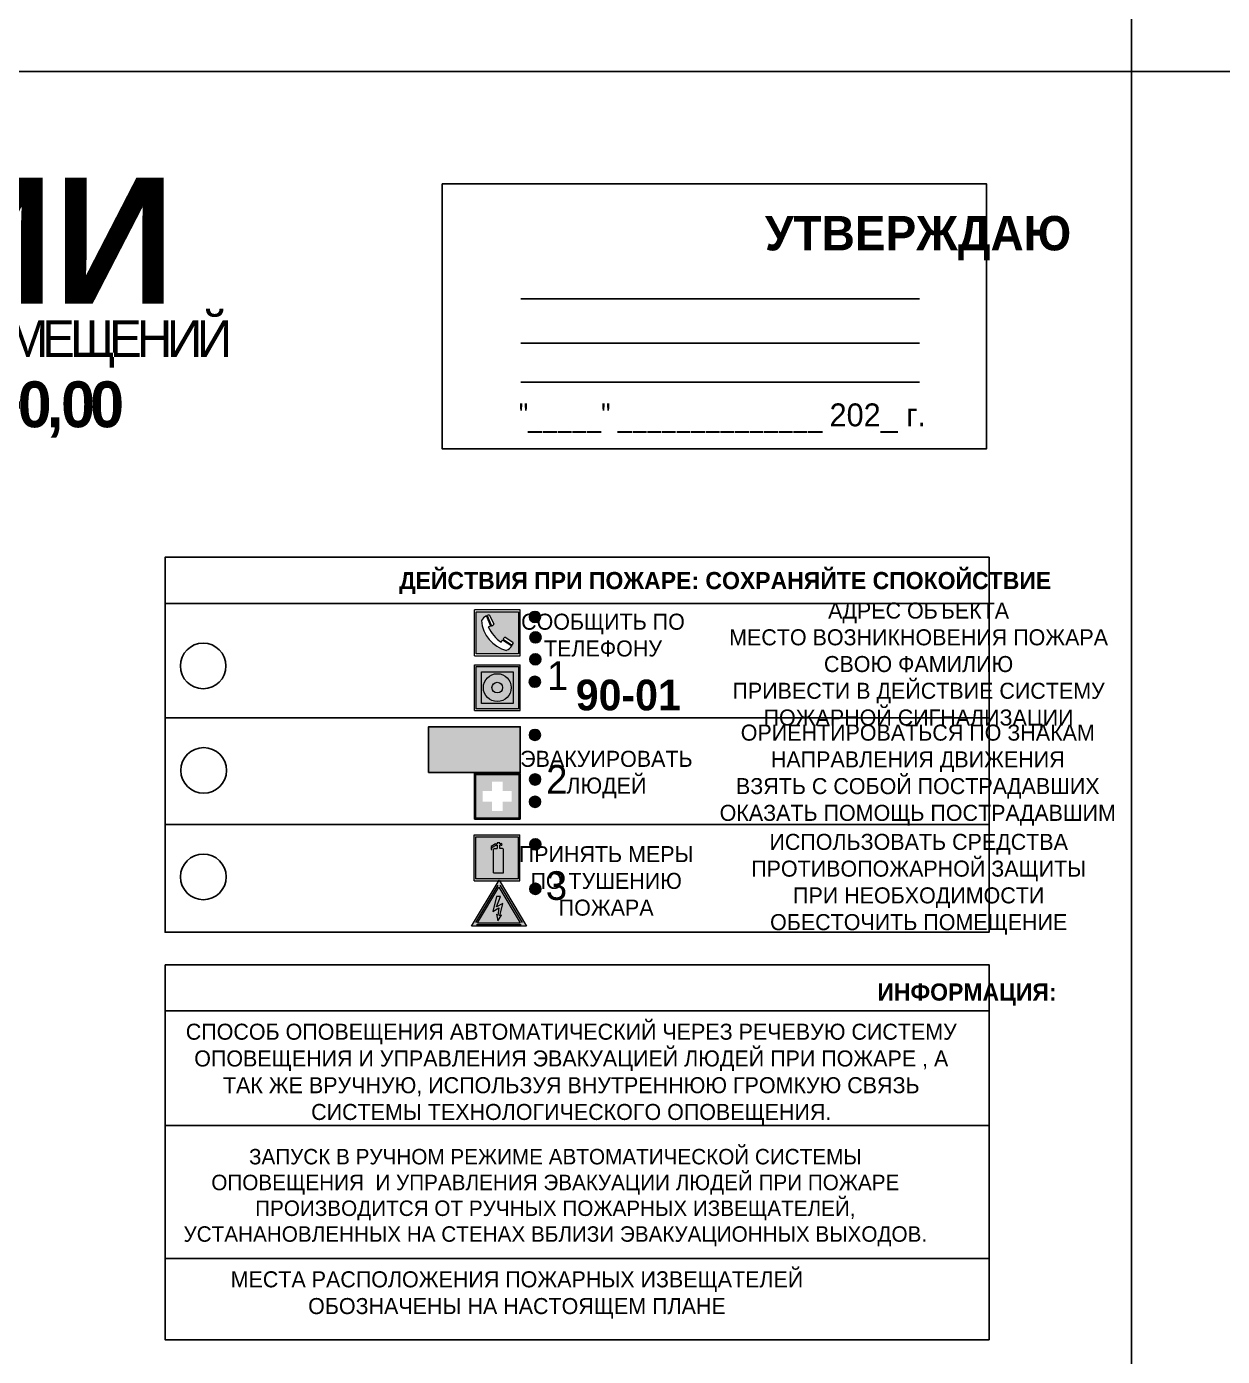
# Model space of a CAD drawing. Header units: millimetres. Extents: x 13810 to 67229, y 12374 to 21950.
# Drawn here: x 41725.7 to 41934.3, y 14325.7 to 14557.8 of the extents above; entities that cross this region are included whole.
import ezdxf

# ---------------------------------------------------------------- set-up
doc = ezdxf.new("R2010")
doc.units = ezdxf.units.MM
doc.styles.add('обычный', font='arial.ttf')

# ---------------------------------------------------------------- blocks, each defined once
blk = doc.blocks.new('A$C3E6D3DDE')
at = {"lineweight": 5}
h = blk.add_hatch(color=40, dxfattribs=at)
h.paths.add_polyline_path([(24.1, 1.45), (16.46, -11.35), (31.74, -11.35)])
h.paths.add_polyline_path([(24.09, -0.46), (30.03, -10.41), (18.14, -10.41)], flags=16)
h.paths.add_polyline_path([(24.54, -3.08), (23.41, -6.02), (25.13, -5.01), (24.33, -8.5), (24.82, -8.27), (23.79, -9.86), (23.4, -8.04), (23.8, -8.43), (24.04, -6.29), (22.39, -7.25), (23.44, -3.08)], flags=0)
h = blk.add_hatch(color=256, dxfattribs=at)
h.paths.add_polyline_path([(24.37, 0.03, 0.567511), (23.82, 0.03), (17.59, -10.4, 0.582454), (17.86, -10.88), (30.32, -10.88, 0.582149), (30.6, -10.4)])
h.paths.add_polyline_path([(24.09, -0.46), (18.14, -10.41), (30.03, -10.41)], flags=16)
h.paths.add_polyline_path([(24.54, -3.08), (23.41, -6.02), (25.13, -5.01), (24.33, -8.5), (24.82, -8.27), (23.79, -9.86), (23.4, -8.04), (23.8, -8.43), (24.04, -6.29), (22.39, -7.25), (23.44, -3.08)], flags=0)
h = blk.add_hatch(color=40, dxfattribs=at)
h.paths.add_polyline_path([(24.09, -0.46), (18.14, -10.41), (30.03, -10.41)])
h.paths.add_polyline_path([(24.82, -8.27), (23.79, -9.86), (23.4, -8.04), (23.8, -8.43), (24.04, -6.29), (22.39, -7.25), (23.44, -3.08), (24.54, -3.08), (23.41, -6.02), (25.13, -5.01), (24.33, -8.5)], flags=16)
at = {"color": 40, "lineweight": 5}
for p, q in [((16.46, -11.35), (24.1, 1.45)), ((24.1, 1.45), (31.74, -11.35))]:
    blk.add_line(p, q, dxfattribs=at)
at = {"lineweight": 5}
for p, q in [((17.59, -10.4), (23.82, 0.03)), ((24.37, 0.03), (30.6, -10.4)), ((18.14, -10.41), (24.09, -0.46)), ((23.44, -3.08), (22.39, -7.25)), ((23.41, -6.02), (24.54, -3.08)), ((24.54, -3.08), (23.44, -3.08)), ((24.09, -0.46), (30.03, -10.41)), ((22.39, -7.25), (24.04, -6.29)), ((25.13, -5.01), (23.41, -6.02)), ((24.04, -6.29), (23.8, -8.43)), ((24.33, -8.5), (25.13, -5.01)), ((17.86, -10.88), (30.32, -10.88)), ((18.14, -10.41), (30.03, -10.41)), ((23.8, -8.43), (23.4, -8.04)), ((23.4, -8.04), (23.79, -9.86)), ((23.79, -9.86), (24.82, -8.27)), ((24.82, -8.27), (24.33, -8.5))]:
    blk.add_line(p, q, dxfattribs=at)
at = {"color": 50, "lineweight": 5}
blk.add_line((31.74, -11.35), (16.46, -11.35), dxfattribs=at)
blk = doc.blocks.new('A$C456E1F9C')
at = {"lineweight": 5}
h = blk.add_hatch(color=242, dxfattribs=at)
h.paths.add_polyline_path([(0.51, -1.47), (0.51, -13.26), (12.29, -13.26), (12.29, -1.47)])
h.paths.add_polyline_path([(5.42, -4.95, -0.254479), (4.78, -5.4), (3.52, -2.53, -0.209735), (4.23, -2.4)], flags=16)
h.paths.add_polyline_path([(8.53, -8.6), (10.87, -10.17), (10.54, -10.76), (8.03, -9.13, -0.192251)], flags=16)
h.paths.add_polyline_path([(4.61, -5.49, 0.005518), (3.87, -5.72, 0.128647), (7.49, -10.01, 0.00809), (7.83, -9.33), (10.47, -10.97, -0.16736), (8.99, -12.25, -0.327862), (1.95, -3.95, -0.166952), (3.36, -2.62)], flags=16)
at = {"color": 242, "lineweight": 5}
for p, q in [((0, -13.77), (0, -0.97)), ((12.8, -0.97), (0, -0.97)), ((4.61, -5.49), (3.36, -2.62)), ((3.52, -2.53), (4.78, -5.4)), ((4.23, -2.4), (5.42, -4.95)), ((12.8, -13.77), (12.8, -0.97)), ((7.83, -9.33), (10.47, -10.97)), ((8.03, -9.13), (10.54, -10.76)), ((10.81, -10.12), (8.53, -8.6)), ((10.54, -10.76), (10.8, -10.3)), ((10.8, -10.3), (10.81, -10.12)), ((0, -13.77), (12.8, -13.77))]:
    blk.add_line(p, q, dxfattribs=at)
blk.add_lwpolyline([(0.51, -1.47), (12.29, -1.47), (12.29, -13.26), (0.51, -13.26)], close=True, dxfattribs=at)
for centre, radius, start, end in [((4.59, -5.34), 2.99, 114.2845, 152.1974), ((4.02, -3.27), 0.891, 76.3284, 123.7092), ((11.12, -3.31), 9.19, 183.9915, 256.6009), ((14.98, -39.1), 35.17, 107.1487, 108.4135), ((13.86, -0.94), 11.08, 205.5536, 234.8762), ((4.68, -4.59), 0.824, 276.9621, 334.0723), ((-13.31, 0.8), 23.44, 332.5487, 334.4027), ((8.94, -9.5), 0.989, 114.4092, 157.9388), ((7.87, -9.46), 3, 291.9291, 329.9329)]:
    blk.add_arc(centre, radius, start, end, dxfattribs=at)
blk = doc.blocks.new('A$C54414219')
at = {"true_color": 0xffffff}
h = blk.add_hatch(color=7, dxfattribs=at)
h.paths.add_polyline_path([(2.39, -9.45), (2.39, -18.3), (11.23, -18.3), (11.23, -9.45)], flags=0)
h.paths.add_polyline_path([(10.71, -13.87, -1), (2.92, -13.87, -1)], flags=0)
h.paths.add_polyline_path([(8.3, -13.87, -1), (5.33, -13.87, -1)], flags=0)
h.paths.add_polyline_path([(0.41, -7.47), (0.41, -20.27), (13.21, -20.27), (13.21, -7.47)])
h.paths.add_polyline_path([(0.92, -19.77), (12.71, -19.77), (12.71, -7.98), (0.92, -7.98)], flags=16)
h.paths.add_polyline_path([(11.23, -9.45), (11.23, -18.3), (2.39, -18.3), (2.39, -9.45)], flags=0)
at = {"lineweight": 5}
h = blk.add_hatch(color=242, dxfattribs=at)
h.paths.add_polyline_path([(12.71, -7.98), (0.92, -7.98), (0.92, -19.77), (12.71, -19.77)])
h.paths.add_polyline_path([(11.23, -18.3), (2.39, -18.3), (2.39, -9.45), (11.23, -9.45)], flags=16)
h.paths.add_polyline_path([(10.71, -13.87, -1), (2.92, -13.87, -1)], flags=0)
h.paths.add_polyline_path([(8.3, -13.87, -1), (5.33, -13.87, -1)], flags=0)
at = {"true_color": 0xffffff}
h = blk.add_hatch(color=7, dxfattribs=at)
h.paths.add_polyline_path([(2.39, -9.45), (2.39, -18.3), (11.23, -18.3), (11.23, -9.45)])
h.paths.add_polyline_path([(10.71, -13.87, -1), (2.92, -13.87, -1)], flags=16)
h.paths.add_polyline_path([(8.3, -13.87, -1), (5.33, -13.87, -1)], flags=0)
at = {"lineweight": 5}
h = blk.add_hatch(color=242, dxfattribs=at)
h.paths.add_polyline_path([(2.92, -13.87, 1), (10.71, -13.87, 1)])
h.paths.add_polyline_path([(8.3, -13.87, -1), (5.33, -13.87, -1)], flags=16)
at = {"color": 242, "lineweight": 5}
for p, q in [((0.41, -20.27), (0.41, -7.47)), ((0.41, -7.47), (13.21, -7.47)), ((0.41, -7.47), (13.21, -7.47)), ((13.21, -20.27), (13.21, -7.47)), ((0.41, -20.27), (13.21, -20.27))]:
    blk.add_line(p, q, dxfattribs=at)
for points in [[(0.92, -7.98), (12.71, -7.98), (12.71, -19.77), (0.92, -19.77)], [(2.39, -9.45), (11.23, -9.45), (11.23, -18.3), (2.39, -18.3)]]:
    blk.add_lwpolyline(points, close=True, dxfattribs=at)
for radius in [3.89, 1.49]:
    blk.add_circle((6.81, -13.87), radius, dxfattribs=at)
blk = doc.blocks.new('A$C32E8229D')
at = {"true_color": 0xffffff}
blk.add_hatch(color=7, dxfattribs=at).paths.add_polyline_path([(0, 0), (0, -8), (16, -8), (16, 0)])
h = blk.add_hatch(color=126)
h.paths.add_polyline_path([(0.2, -0.2), (15.8, -0.2), (15.8, -7.8), (0.2, -7.8)])
h.paths.add_polyline_path([(13.49, -2.05), (12.08, -2.05), (11.37, -2.63, 0.162397), (11.29, -2.84), (11.29, -3.63), (10.35, -3.63), (10.35, -4.05), (11.68, -4.05), (11.68, -3.48), (12.26, -4.28), (11.29, -5.1), (11.29, -6.78), (11.85, -6.78), (11.85, -5.44), (12.8, -4.64), (12.8, -5.94), (14.46, -5.94), (14.46, -5.39), (13.45, -5.39), (13.45, -3.97), (12.46, -2.59), (13.15, -2.59), (13.69, -3.34), (14.18, -3)], flags=16)
h.paths.add_polyline_path([(10.74, -1.82, 1), (11.8, -1.82, 1)], flags=16)
h.paths.add_polyline_path([(9.39, -3.59), (5.99, -3.59), (6.56, -3.03), (5.91, -3.03), (5.1, -3.83), (5.91, -4.64), (6.56, -4.64), (5.99, -4.09), (9.39, -4.09)], flags=16)
h.paths.add_polyline_path([(4.29, -1.08), (1.72, -1.08), (1.72, -6.6), (4.29, -6.6)], flags=16)
at = {"color": 126}
blk.add_lwpolyline([(16, -8), (0, -8), (0, 0), (16, 0)], close=True, dxfattribs=at)
blk = doc.blocks.new('A$C18900ED3')
h = blk.add_hatch(color=126)
h.paths.add_polyline_path([(-0.18, -0.18), (-7.02, -0.18), (-7.02, -7.02), (-0.18, -7.02)])
h.paths.add_polyline_path([(-5.89, -4.46), (-5.89, -2.77), (-4.46, -2.77), (-4.46, -1.31), (-2.77, -1.31), (-2.77, -2.77), (-1.33, -2.77), (-1.33, -4.46), (-2.77, -4.46), (-2.77, -5.89), (-4.46, -5.89), (-4.46, -4.46)], flags=16)
at = {"color": 126}
for p, q in [((-7.2, 0), (-7.2, -7.2)), ((0, 0), (-7.2, 0)), ((0, -7.2), (0, 0)), ((-7.02, -7.02), (-7.02, -0.18)), ((-7.02, -0.18), (-0.18, -0.18)), ((-0.18, -0.18), (-0.18, -7.02)), ((-7.2, -7.2), (0, -7.2)), ((-0.18, -7.02), (-7.02, -7.02))]:
    blk.add_line(p, q, dxfattribs=at)
blk = doc.blocks.new('A$C3AD82952')
at = {"true_color": 0xf5f5ff}
h = blk.add_hatch(color=7, dxfattribs=at)
h.dxf.hatch_style = 1
h.paths.add_polyline_path([(8.21, 8.73, 0.414214), (7.89, 9.05), (7.22, 9.05), (7.22, 9.92), (7.59, 9.92, 1), (7.57, 10.36), (7.22, 10.36), (7.22, 10.6), (6.43, 10.6), (6.43, 10.36), (6.01, 10.36), (4.74, 9.59), (4.74, 8.69), (4.98, 8.73), (4.98, 9.26), (6.12, 9.91), (6.43, 9.91), (6.43, 9.05), (5.76, 9.05, 0.414214), (5.44, 8.73), (5.44, 2.2), (8.21, 2.2)], flags=0)
h.paths.add_polyline_path([(12.8, 12.8), (0, 12.8), (0, 0), (12.8, 0)])
h.paths.add_polyline_path([(0.51, 12.29), (12.29, 12.29), (12.29, 0.51), (0.51, 0.51)], flags=16)
h.paths.add_polyline_path([(4.74, 9.59), (6.01, 10.36), (6.43, 10.36), (6.43, 10.6), (7.22, 10.6), (7.22, 10.36), (7.59, 10.36, -0.94586), (7.59, 9.92), (7.22, 9.92), (7.22, 9.05), (7.89, 9.05, -0.414214), (8.21, 8.73), (8.21, 2.2), (5.44, 2.2), (5.44, 8.73, -0.414214), (5.76, 9.05), (6.43, 9.05), (6.43, 9.91), (6.12, 9.91), (4.98, 9.26), (4.98, 8.73), (4.74, 8.69)], flags=0)
h = blk.add_hatch(color=242)
h.dxf.hatch_style = 1
h.paths.add_polyline_path([(12.29, 12.29), (0.51, 12.29), (0.51, 0.51), (12.29, 0.51)])
h.paths.add_polyline_path([(4.74, 8.69), (4.74, 9.59), (6.01, 10.36), (6.43, 10.36), (6.43, 10.6), (7.22, 10.6), (7.22, 10.36), (7.59, 10.36, -0.94586), (7.59, 9.92), (7.22, 9.92), (7.22, 9.05), (7.89, 9.05, -0.414214), (8.21, 8.73), (8.21, 2.2), (5.44, 2.2), (5.44, 8.73, -0.414214), (5.76, 9.05), (6.43, 9.05), (6.43, 9.91), (6.12, 9.91), (4.98, 9.26), (4.98, 8.73)], flags=16)
h = blk.add_hatch(color=7, dxfattribs=at)
h.dxf.hatch_style = 1
h.paths.add_polyline_path([(8.21, 8.73, 0.414214), (7.89, 9.05), (7.22, 9.05), (7.22, 9.92), (7.59, 9.92, 1), (7.57, 10.36), (7.22, 10.36), (7.22, 10.6), (6.43, 10.6), (6.43, 10.36), (6.01, 10.36), (4.74, 9.59), (4.74, 8.69), (4.98, 8.73), (4.98, 9.26), (6.12, 9.91), (6.43, 9.91), (6.43, 9.05), (5.76, 9.05, 0.414214), (5.44, 8.73), (5.44, 2.2), (8.21, 2.2)])
at = {"color": 242, "lineweight": 5}
for p, q in [((0, 0), (0, 12.8)), ((0, 12.8), (12.8, 12.8)), ((12.8, 0), (12.8, 12.8)), ((6.01, 10.36), (4.74, 9.59)), ((4.74, 9.59), (4.74, 8.69)), ((4.74, 8.69), (4.98, 8.73)), ((4.98, 9.26), (6.12, 9.91)), ((4.98, 8.73), (4.98, 9.26)), ((5.44, 2.2), (5.44, 8.73)), ((5.76, 9.05), (6.43, 9.05)), ((6.01, 10.36), (6.43, 10.36)), ((6.12, 9.91), (6.43, 9.91)), ((7.22, 10.6), (6.43, 10.6)), ((6.43, 10.6), (6.43, 10.36)), ((6.43, 9.91), (6.43, 9.05)), ((7.22, 10.36), (7.22, 10.6)), ((7.59, 10.36), (7.22, 10.36)), ((7.22, 9.05), (7.22, 9.92)), ((7.59, 9.92), (7.22, 9.92)), ((7.89, 9.05), (7.22, 9.05)), ((8.21, 2.2), (8.21, 8.73)), ((0, 0), (12.8, 0)), ((5.44, 2.2), (8.21, 2.2))]:
    blk.add_line(p, q, dxfattribs=at)
blk.add_lwpolyline([(0.51, 12.29), (12.29, 12.29), (12.29, 0.51), (0.51, 0.51)], close=True, dxfattribs=at)
for centre, radius, start, end in [((5.76, 8.73), 0.32, 90, 180), ((7.58, 10.14), 0.223, 273.1875, 86.8125), ((7.89, 8.73), 0.32, 0, 90)]:
    blk.add_arc(centre, radius, start, end, dxfattribs=at)

msp = doc.modelspace()

# ---------------------------------------------------------------- hatches: boundary and pattern name
at = {"lineweight": 0}
h = msp.add_hatch(color=256, dxfattribs=at)
h.dxf.hatch_style = 1
h.paths.add_polyline_path([(41813.4, 14454.74, 1), (41815.33, 14454.74, 1)])
h = msp.add_hatch(color=256, dxfattribs=at)
h.dxf.hatch_style = 1
h.paths.add_polyline_path([(41813.5, 14451.16, 1), (41815.43, 14451.16, 1)])
h = msp.add_hatch(color=256, dxfattribs=at)
h.dxf.hatch_style = 1
h.paths.add_polyline_path([(41813.46, 14447.35, 1), (41815.39, 14447.35, 1)])
h = msp.add_hatch(color=256, dxfattribs=at)
h.dxf.hatch_style = 1
h.paths.add_polyline_path([(41813.38, 14443.42, 1), (41815.31, 14443.42, 1)])
h = msp.add_hatch(color=256, dxfattribs=at)
h.dxf.hatch_style = 1
h.paths.add_polyline_path([(41813.39, 14434.15, 1), (41815.32, 14434.15, 1)])
h = msp.add_hatch(color=256, dxfattribs=at)
h.dxf.hatch_style = 1
h.paths.add_polyline_path([(41813.43, 14426.37, 1), (41815.36, 14426.37, 1)])
h = msp.add_hatch(color=256, dxfattribs=at)
h.dxf.hatch_style = 1
h.paths.add_polyline_path([(41813.42, 14422.47, 1), (41815.36, 14422.47, 1)])
h = msp.add_hatch(color=256, dxfattribs=at)
h.dxf.hatch_style = 1
h.paths.add_polyline_path([(41813.48, 14415.05, 1), (41815.41, 14415.05, 1)])
h = msp.add_hatch(color=256, dxfattribs=at)
h.dxf.hatch_style = 1
h.paths.add_polyline_path([(41813.49, 14407.28, 1), (41815.42, 14407.28, 1)])

# ---------------------------------------------------------------- linework, layer by layer
at = {"color": 126, "lineweight": 0, "true_color": 0x008754}
for points in [[(41318.46, 14944.93), (41918.46, 14944.93), (41918.46, 14549.93), (41318.46, 14549.93)], [(41318.46, 14944.93), (41918.46, 14944.93), (41918.46, 14549.93), (41318.46, 14549.93)], [(41318.46, 14944.93), (41918.46, 14944.93), (41918.46, 14549.93), (41318.46, 14549.93)], [(41318.46, 14944.93), (41918.46, 14944.93), (41918.46, 14549.93), (41318.46, 14549.93)], [(41918.46, 14944.93), (42518.46, 14944.93), (42518.46, 14549.93), (41918.46, 14549.93)], [(41918.46, 14944.93), (42518.46, 14944.93), (42518.46, 14549.93), (41918.46, 14549.93)], [(41918.46, 14944.93), (42518.46, 14944.93), (42518.46, 14549.93), (41918.46, 14549.93)], [(41918.46, 14944.93), (42518.46, 14944.93), (42518.46, 14549.93), (41918.46, 14549.93)], [(41318.46, 14549.93), (41918.46, 14549.93), (41918.46, 14154.93), (41318.46, 14154.93)], [(41318.46, 14549.93), (41918.46, 14549.93), (41918.46, 14154.93), (41318.46, 14154.93)], [(41318.46, 14549.93), (41918.46, 14549.93), (41918.46, 14154.93), (41318.46, 14154.93)], [(41318.46, 14549.93), (41918.46, 14549.93), (41918.46, 14154.93), (41318.46, 14154.93)], [(41918.46, 14549.93), (42518.46, 14549.93), (42518.46, 14154.93), (41918.46, 14154.93)], [(41918.46, 14549.93), (42518.46, 14549.93), (42518.46, 14154.93), (41918.46, 14154.93)], [(41918.46, 14549.93), (42518.46, 14549.93), (42518.46, 14154.93), (41918.46, 14154.93)], [(41918.46, 14549.93), (42518.46, 14549.93), (42518.46, 14154.93), (41918.46, 14154.93)]]:
    msp.add_lwpolyline(points, close=True, dxfattribs=at)
for points in [[(41798.18, 14530.3), (41893.18, 14530.3), (41893.18, 14484.1), (41798.18, 14484.1)], [(41749.85, 14457.1), (41893.62, 14457.1), (41893.62, 14465.15), (41749.85, 14465.15)], [(41749.85, 14457.1), (41893.62, 14457.1), (41893.62, 14399.7), (41749.85, 14399.7)]]:
    msp.add_lwpolyline(points, close=True)
for points in [[(41811.93, 14510.26), (41881.46, 14510.26)], [(41811.93, 14502.49), (41881.46, 14502.49)], [(41811.93, 14495.71), (41881.46, 14495.71)], [(41808.27, 14437.1), (41749.85, 14437.1), (41893.62, 14437.1)], [(41808.27, 14418.53), (41749.85, 14418.53), (41893.62, 14418.53)]]:
    msp.add_lwpolyline(points)
at = {"color": 0}
msp.add_lwpolyline([(41749.85, 14394.04), (41893.62, 14394.04), (41893.62, 14328.59), (41749.85, 14328.59)], close=True, dxfattribs=at)
for points in [[(41749.85, 14385.99), (41893.62, 14385.99)], [(41749.85, 14365.99), (41893.62, 14365.99)], [(41749.85, 14342.74), (41893.62, 14342.74)]]:
    msp.add_lwpolyline(points, dxfattribs=at)
for centre, radius in [((41814.36, 14454.74), 0.966), ((41814.47, 14451.16), 0.966), ((41756.48, 14446.18), 3.98), ((41814.43, 14447.35), 0.966), ((41814.35, 14443.42), 0.966), ((41814.36, 14434.15), 0.966), ((41756.57, 14427.95), 3.98), ((41814.4, 14426.37), 0.966), ((41814.39, 14422.47), 0.966), ((41814.45, 14415.05), 0.966), ((41756.51, 14409.37), 3.98), ((41814.45, 14407.28), 0.966)]:
    msp.add_circle(centre, radius)

# ---------------------------------------------------------------- block references
for name, p, xscale, yscale, zscale in [('A$C456E1F9C', (41803.81, 14456.56), 0.625, 0.625, 0.625), ('A$C54414219', (41803.55, 14451.07), 0.625, 0.625, 0.625), ('A$C18900ED3', (41811.81, 14427.43), 1.111111111007631, 1.111111111007631, 1.111111111007631), ('A$C3AD82952', (41803.76, 14408.69), 0.625, 0.625, 0.625), ('A$C3E6D3DDE', (41793.04, 14407.88), 0.625, 0.625, 0.625)]:
    msp.add_blockref(name, p, dxfattribs=dict(xscale=xscale, yscale=yscale, zscale=zscale))
at = {"xscale": -1}
msp.add_blockref('A$C32E8229D', (41811.81, 14435.57), dxfattribs=at)

# ---------------------------------------------------------------- texts
at = {"lineweight": 0, "style": 'обычный'}
for s, insert, char_height, width, attachment_point in [('{\\fProxima Nova Rg|b1|i0|c204|p2;ПЛАН ЭВАКУАЦИИ}', (41474.42, 14531.42), 22, 493.8901, 1), ('\\pi-18,l18,t18;{\\fProxima Nova Rg|b1|i0|c204|p2;УТВЕРЖДАЮ\\H1.1997x; }', (41881.22, 14520.84), 6, 126.6484, 5), ('{\\fArial Narrow|b0|i0|c204|p34;"_____" ______________ \\fProxima Nova Rg|b0|i0|c204|p2;202_ г. }', (41847.08, 14489.42), 4, 78.6503, 5), ('{\\fProxima Nova Rg|b1|i0|c204|p2;ДЕЙСТВИЯ ПРИ ПОЖАРЕ: СОХРАНЯЙТЕ СПОКОЙСТВИЕ\\H1.6644x; }', (41847.57, 14460.65), 3, 175.1736, 5), ('\\pi-8.4,l8.4,t8.4;{\\fProxima Nova Rg|b0|i0|c204|p2;АДРЕС ОБЪЕКТА\\PМЕСТО ВОЗНИКНОВЕНИЯ ПОЖАРА \\PСВОЮ ФАМИЛИЮ\\PПРИВЕСТИ В ДЕЙСТВИЕ СИСТЕМУ \\PПОЖАРНОЙ СИГНАЛИЗАЦИИ}', (41881.31, 14446.11), 2.8, 126.6484, 5), ('{\\fProxima Nova Rg|b0|i0|c204|p2;СООБЩИТЬ ПО \\PТЕЛЕФОНУ}', (41826.24, 14451.55), 2.8, 126.6484, 5), ('{\\fProxima Nova Rg|b0|i0|c204|p2;1\\H1.1667x; }', (41818.34, 14444.48), 5, 126.6484, 5), ('{\\fProxima Nova Rg|b1|i0|c204|p2;\\H1.0714x;90-01\\fProxima Nova Rg|b0|i0|c204|p2;\\H0.93331x; \\H1.3449x; }', (41830.66, 14441.07), 5, 126.6484, 5), ('\\pi-8.4,l8.4,t8.4;{\\fProxima Nova Rg|b0|i0|c204|p2;ОРИЕНТИРОВАТЬСЯ ПО ЗНАКАМ \\PНАПРАВЛЕНИЯ ДВИЖЕНИЯ\\PВЗЯТЬ С СОБОЙ ПОСТРАДАВШИХ\\PОКАЗАТЬ ПОМОЩЬ ПОСТРАДАВШИМ}', (41881.17, 14427.14), 2.8, 126.6484, 5), ('{\\fProxima Nova Rg|b0|i0|c204|p2;ЭВАКУИРОВАТЬ \\PЛЮДЕЙ}', (41826.84, 14427.23), 2.8, 126.6484, 5), ('{\\fProxima Nova Rg|b0|i0|c204|p2;2\\H1.1967x; }', (41818.19, 14426.4), 5, 126.6484, 5), ('\\pi-8.4,l8.4,t8.4;{\\fProxima Nova Rg|b0|i0|c204|p2;ИСПОЛЬЗОВАТЬ СРЕДСТВА \\PПРОТИВОПОЖАРНОЙ ЗАЩИТЫ \\PПРИ НЕОБХОДИМОСТИ \\PОБЕСТОЧИТЬ ПОМЕЩЕНИЕ}', (41881.33, 14408.07), 2.8, 126.6484, 5), ('{\\fProxima Nova Rg|b0|i0|c204|p2;ПРИНЯТЬ МЕРЫ \\PПО ТУШЕНИЮ \\PПОЖАРА}', (41826.8, 14408.65), 2.8, 126.6484, 5), ('{\\fProxima Nova Rg|b0|i0|c204|p2;3\\H1.1967x; }', (41818.13, 14407.82), 5, 126.6484, 5), ('{\\fProxima Nova Rg|b1|i0|c204|p2;ИНФОРМАЦИЯ:\\H1.1997x; }', (41889.76, 14388.84), 3, 175.1736, 5), ('{\\fProxima Nova Rg|b0|i0|c204|p2;СПОСОБ ОПОВЕЩЕНИЯ АВТОМАТИЧЕСКИЙ ЧЕРЕЗ РЕЧЕВУЮ СИСТЕМУ ОПОВЕЩЕНИЯ И УПРАВЛЕНИЯ ЭВАКУАЦИЕЙ ЛЮДЕЙ ПРИ ПОЖАРЕ , А ТАК ЖЕ ВРУЧНУЮ, ИСПОЛЬЗУЯ ВНУТРЕННЮЮ ГРОМКУЮ СВЯЗЬ СИСТЕМЫ ТЕХНОЛОГИЧЕСКОГО ОПОВЕЩЕНИЯ.}', (41820.71, 14374.94), 2.8, 137.0334, 5), ('{\\fProxima Nova Rg|b0|i0|c204|p2;\\P\\pt8.1;ЗАПУСК В РУЧНОМ РЕЖИМЕ АВТОМАТИЧЕСКОЙ СИСТЕМЫ ОПОВЕЩЕНИЯ  И УПРАВЛЕНИЯ ЭВАКУАЦИИ ЛЮДЕЙ ПРИ ПОЖАРЕ ПРОИЗВОДИТСЯ ОТ РУЧНЫХ ПОЖАРНЫХ ИЗВЕЩАТЕЛЕЙ, УСТАНАНОВЛЕННЫХ НА СТЕНАХ ВБЛИЗИ ЭВАКУАЦИОННЫХ ВЫХОДОВ. }', (41817.93, 14355.65), 2.7, 131.4512, 5), ('\\pt8.4;{\\fProxima Nova Rg|b0|i0|c204|p2;\\PМЕСТА РАСПОЛОЖЕНИЯ ПОЖАРНЫХ ИЗВЕЩАТЕЛЕЙ ОБОЗНАЧЕНЫ НА НАСТОЯЩЕМ ПЛАНЕ}', (41811.23, 14338.73), 2.8, 118.5618, 5)]:
    msp.add_mtext(s, dxfattribs=dict(at, insert=insert, char_height=char_height, width=width, attachment_point=attachment_point))
at = {"color": 0, "lineweight": 0, "insert": (41623.15, 14506.64), "char_height": 8, "width": 449.2158, "attachment_point": 5, "style": 'обычный'}
msp.add_mtext('{\\fArial Black|b1|i0|c204|p34;\\H2x;\\T0.85;  \\fArial Narrow|b0|i0|c204|p34;\\H0.8x;\\W0.9;\\P\\fProxima Nova Rg|b0|i0|c204|p2;\\H0.5x;\\W1;\\C256;ПРИ ПОЖАРЕ  ИЛИ ДРУГИХ ЧРЕЗВЫЧАЙНЫХ СИТУАЦИЯХ  ИЗ ПОМЕЩЕНИЙ \\fProxima Nova Rg|b1|i0|c204|p2;\\H1.25x;\\PЦЭН: ПРОИЗВОДСТВО 1, ГМО-1, корпус 1, отм. +0,00}', dxfattribs=at)

doc.saveas('drawing.dxf')
